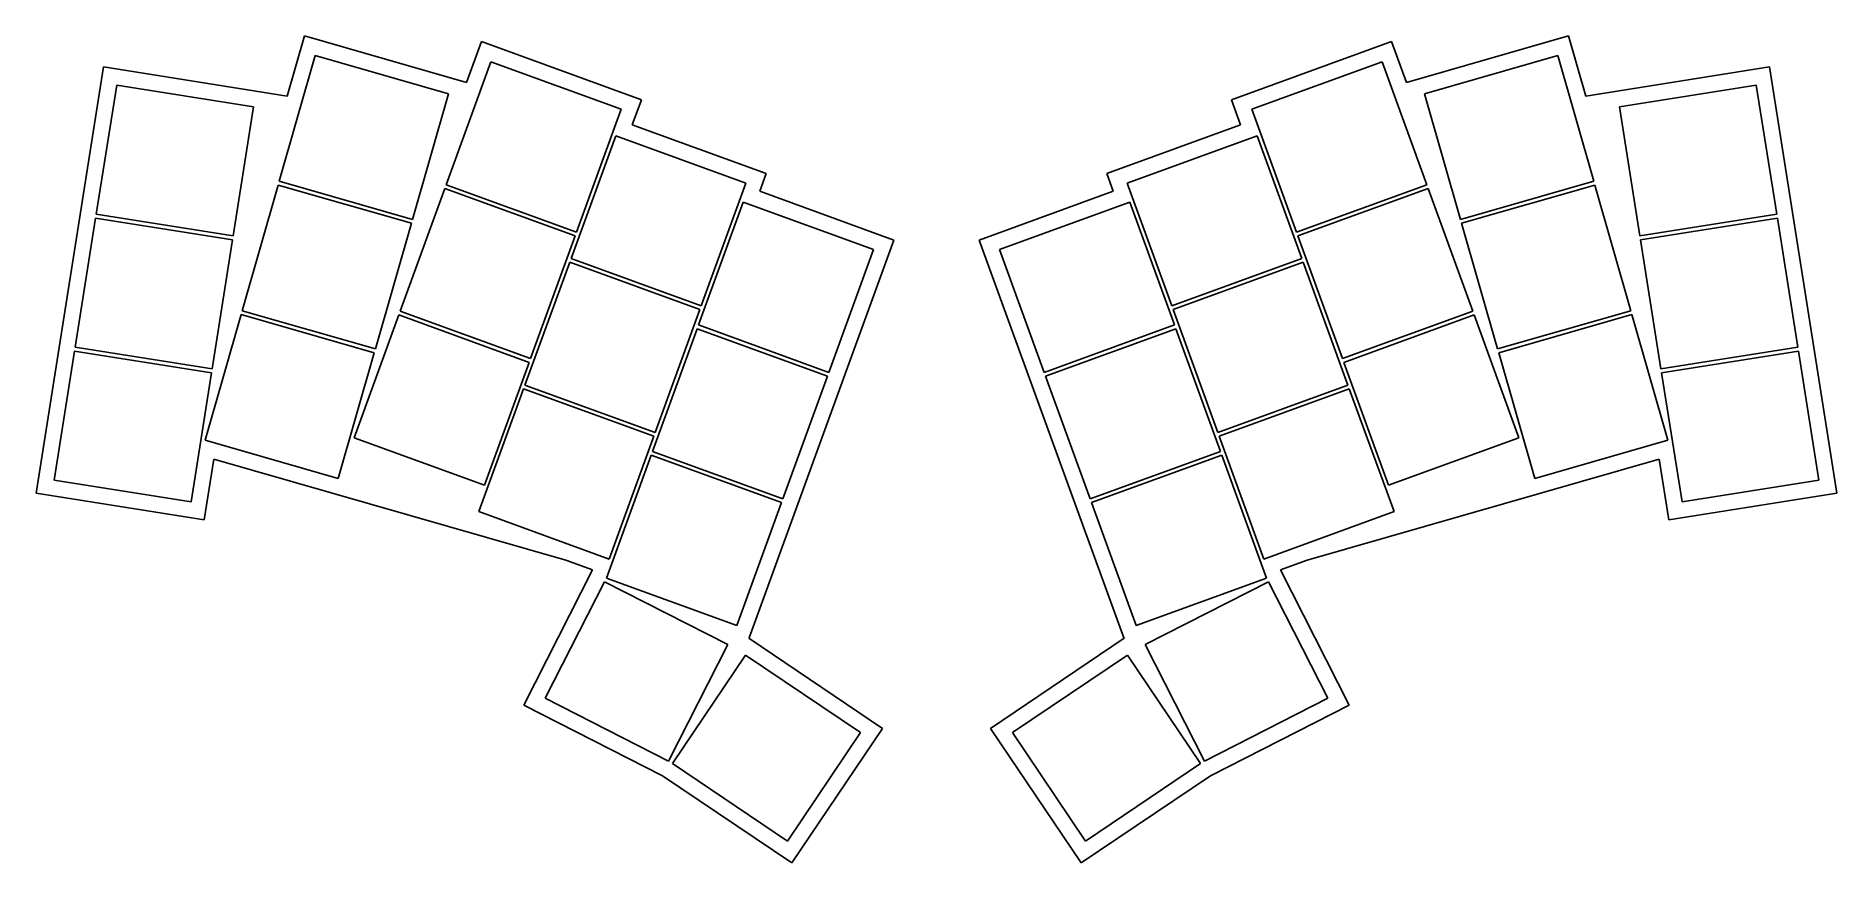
# Model space of a CAD drawing. Header units: millimetres. Extents: x 48 to 275, y -183 to -79.
import ezdxf

# ---------------------------------------------------------------- set-up
doc = ezdxf.new("R2010")
doc.units = ezdxf.units.MM

msp = doc.modelspace()

# ---------------------------------------------------------------- linework, layer by layer
for p, q in [((81.44, -78.88), (79.26, -86.46)), ((101.91, -84.76), (81.44, -78.88)), ((103.79, -79.58), (101.91, -84.76)), ((124, -86.93), (103.79, -79.58)), ((218.71, -79.58), (198.51, -86.93)), ((220.59, -84.76), (218.71, -79.58)), ((241.07, -78.88), (220.59, -84.76)), ((243.24, -86.46), (241.07, -78.88)), ((82.81, -81.36), (78.26, -97.22)), ((99.63, -86.18), (82.81, -81.36)), ((239.7, -81.36), (222.88, -86.18)), ((244.25, -97.22), (239.7, -81.36)), ((47.55, -136.61), (56.07, -82.78)), ((56.07, -82.78), (79.26, -86.46)), ((104.99, -82.14), (99.35, -97.65)), ((121.43, -88.13), (104.99, -82.14)), ((217.52, -82.14), (201.07, -88.13)), ((223.16, -97.65), (217.52, -82.14)), ((243.24, -86.46), (266.43, -82.78)), ((266.43, -82.78), (274.96, -136.61)), ((57.73, -85.07), (55.15, -101.37)), ((75.02, -87.81), (57.73, -85.07)), ((95.08, -102.04), (99.63, -86.18)), ((222.88, -86.18), (227.42, -102.04)), ((264.77, -85.07), (247.49, -87.81)), ((267.35, -101.37), (264.77, -85.07)), ((72.44, -104.11), (75.02, -87.81)), ((115.79, -103.63), (121.43, -88.13)), ((122.84, -90.11), (124, -86.93)), ((198.51, -86.93), (199.66, -90.11)), ((201.07, -88.13), (206.71, -103.63)), ((247.49, -87.81), (250.07, -104.11)), ((122.84, -90.11), (139.76, -96.26)), ((182.75, -96.26), (199.66, -90.11)), ((120.75, -91.47), (115.11, -106.98)), ((137.19, -97.46), (120.75, -91.47)), ((201.76, -91.47), (185.31, -97.46)), ((207.4, -106.98), (201.76, -91.47)), ((78.12, -97.7), (73.57, -113.56)), ((94.94, -102.52), (78.12, -97.7)), ((78.26, -97.22), (95.08, -102.04)), ((99.35, -97.65), (115.79, -103.63)), ((131.55, -112.96), (137.19, -97.46)), ((138.95, -98.49), (139.76, -96.26)), ((182.75, -96.26), (183.56, -98.49)), ((185.31, -97.46), (190.95, -112.96)), ((206.71, -103.63), (223.16, -97.65)), ((227.42, -102.04), (244.25, -97.22)), ((244.38, -97.7), (227.56, -102.52)), ((248.93, -113.56), (244.38, -97.7)), ((99.18, -98.12), (93.53, -113.62)), ((115.62, -104.1), (99.18, -98.12)), ((136.85, -99.86), (131.21, -115.36)), ((153.3, -105.84), (136.85, -99.86)), ((138.95, -98.49), (155.86, -104.65)), ((166.64, -104.65), (183.56, -98.49)), ((185.65, -99.86), (169.21, -105.84)), ((191.3, -115.36), (185.65, -99.86)), ((223.33, -98.12), (206.89, -104.1)), ((228.97, -113.62), (223.33, -98.12)), ((55.07, -101.86), (52.49, -118.16)), ((72.36, -104.6), (55.07, -101.86)), ((55.15, -101.37), (72.44, -104.11)), ((250.07, -104.11), (267.35, -101.37)), ((267.43, -101.86), (250.15, -104.6)), ((270.01, -118.16), (267.43, -101.86)), ((69.78, -120.9), (72.36, -104.6)), ((90.4, -118.38), (94.94, -102.52)), ((109.98, -119.61), (115.62, -104.1)), ((206.89, -104.1), (212.53, -119.61)), ((227.56, -102.52), (232.11, -118.38)), ((250.15, -104.6), (252.73, -120.9)), ((137.59, -154.84), (155.86, -104.65)), ((147.65, -121.35), (153.3, -105.84)), ((166.64, -104.65), (184.91, -154.84)), ((169.21, -105.84), (174.85, -121.35)), ((114.94, -107.45), (109.29, -122.95)), ((131.38, -113.43), (114.94, -107.45)), ((115.11, -106.98), (131.55, -112.96)), ((190.95, -112.96), (207.4, -106.98)), ((207.57, -107.45), (191.12, -113.43)), ((213.21, -122.95), (207.57, -107.45)), ((73.57, -113.56), (90.4, -118.38)), ((93.53, -113.62), (109.98, -119.61)), ((125.74, -128.94), (131.38, -113.43)), ((191.12, -113.43), (196.77, -128.94)), ((212.53, -119.61), (228.97, -113.62)), ((232.11, -118.38), (248.93, -113.56)), ((73.44, -114.04), (68.89, -129.9)), ((90.26, -118.86), (73.44, -114.04)), ((93.36, -114.09), (87.72, -129.6)), ((109.81, -120.08), (93.36, -114.09)), ((131.04, -115.83), (125.39, -131.34)), ((147.48, -121.82), (131.04, -115.83)), ((131.21, -115.36), (147.65, -121.35)), ((174.85, -121.35), (191.3, -115.36)), ((191.47, -115.83), (175.02, -121.82)), ((197.11, -131.34), (191.47, -115.83)), ((229.14, -114.09), (212.7, -120.08)), ((234.79, -129.6), (229.14, -114.09)), ((249.07, -114.04), (232.25, -118.86)), ((253.62, -129.9), (249.07, -114.04)), ((52.49, -118.16), (69.78, -120.9)), ((252.73, -120.9), (270.01, -118.16)), ((52.42, -118.65), (49.83, -134.95)), ((69.7, -121.39), (52.42, -118.65)), ((85.71, -134.73), (90.26, -118.86)), ((104.16, -135.58), (109.81, -120.08)), ((212.7, -120.08), (218.34, -135.58)), ((232.25, -118.86), (236.8, -134.73)), ((270.09, -118.65), (252.8, -121.39)), ((272.67, -134.95), (270.09, -118.65)), ((67.12, -137.69), (69.7, -121.39)), ((141.84, -137.32), (147.48, -121.82)), ((175.02, -121.82), (180.67, -137.32)), ((252.8, -121.39), (255.39, -137.69)), ((109.12, -123.42), (103.48, -138.93)), ((125.57, -129.41), (109.12, -123.42)), ((109.29, -122.95), (125.74, -128.94)), ((196.77, -128.94), (213.21, -122.95)), ((213.38, -123.42), (196.94, -129.41)), ((219.03, -138.93), (213.38, -123.42)), ((87.72, -129.6), (104.16, -135.58)), ((119.92, -144.91), (125.57, -129.41)), ((196.94, -129.41), (202.58, -144.91)), ((218.34, -135.58), (234.79, -129.6)), ((68.89, -129.9), (85.71, -134.73)), ((125.22, -131.81), (119.58, -147.31)), ((141.67, -137.79), (125.22, -131.81)), ((125.39, -131.34), (141.84, -137.32)), ((180.67, -137.32), (197.11, -131.34)), ((197.28, -131.81), (180.84, -137.79)), ((202.93, -147.31), (197.28, -131.81)), ((236.8, -134.73), (253.62, -129.9)), ((68.78, -139.98), (70, -132.3)), ((70, -132.3), (114.44, -145.04)), ((208.07, -145.04), (252.51, -132.3)), ((252.51, -132.3), (253.72, -139.98)), ((49.83, -134.95), (67.12, -137.69)), ((255.39, -137.69), (272.67, -134.95)), ((47.55, -136.61), (68.78, -139.98)), ((136.02, -153.3), (141.67, -137.79)), ((180.84, -137.79), (186.48, -153.3)), ((253.72, -139.98), (274.96, -136.61)), ((103.48, -138.93), (119.92, -144.91)), ((202.58, -144.91), (219.03, -138.93)), ((114.44, -145.04), (117.83, -146.28)), ((204.68, -146.28), (208.07, -145.04)), ((117.82, -146.29), (109.13, -163.35)), ((119.31, -147.78), (111.82, -162.48)), ((117.83, -146.28), (117.82, -146.29)), ((134.91, -155.72), (119.31, -147.78)), ((119.58, -147.31), (136.02, -153.3)), ((186.48, -153.3), (202.93, -147.31)), ((203.19, -147.78), (187.6, -155.72)), ((210.68, -162.48), (203.19, -147.78)), ((204.68, -146.29), (204.68, -146.28)), ((213.37, -163.35), (204.68, -146.29)), ((127.41, -170.42), (134.91, -155.72)), ((137.57, -154.91), (137.58, -154.88)), ((154.43, -166.29), (137.57, -154.91)), ((137.58, -154.88), (137.6, -154.85)), ((137.6, -154.85), (137.59, -154.84)), ((184.94, -154.91), (168.07, -166.29)), ((184.91, -154.84), (184.91, -154.85)), ((184.91, -154.85), (184.93, -154.88)), ((184.93, -154.88), (184.94, -154.91)), ((187.6, -155.72), (195.09, -170.42)), ((137.15, -157.04), (127.92, -170.72)), ((151.66, -166.83), (137.15, -157.04)), ((185.35, -157.04), (170.85, -166.83)), ((194.58, -170.72), (185.35, -157.04)), ((109.13, -163.35), (126.66, -172.28)), ((111.82, -162.48), (127.41, -170.42)), ((195.09, -170.42), (210.68, -162.48)), ((195.84, -172.28), (213.37, -163.35)), ((142.43, -180.51), (151.66, -166.83)), ((142.97, -183.28), (154.43, -166.29)), ((168.07, -166.29), (179.53, -183.28)), ((170.85, -166.83), (180.07, -180.51)), ((126.66, -172.28), (142.97, -183.28)), ((127.92, -170.72), (142.43, -180.51)), ((179.53, -183.28), (195.84, -172.28)), ((180.07, -180.51), (194.58, -170.72))]:
    msp.add_line(p, q)

doc.saveas('drawing.dxf')
